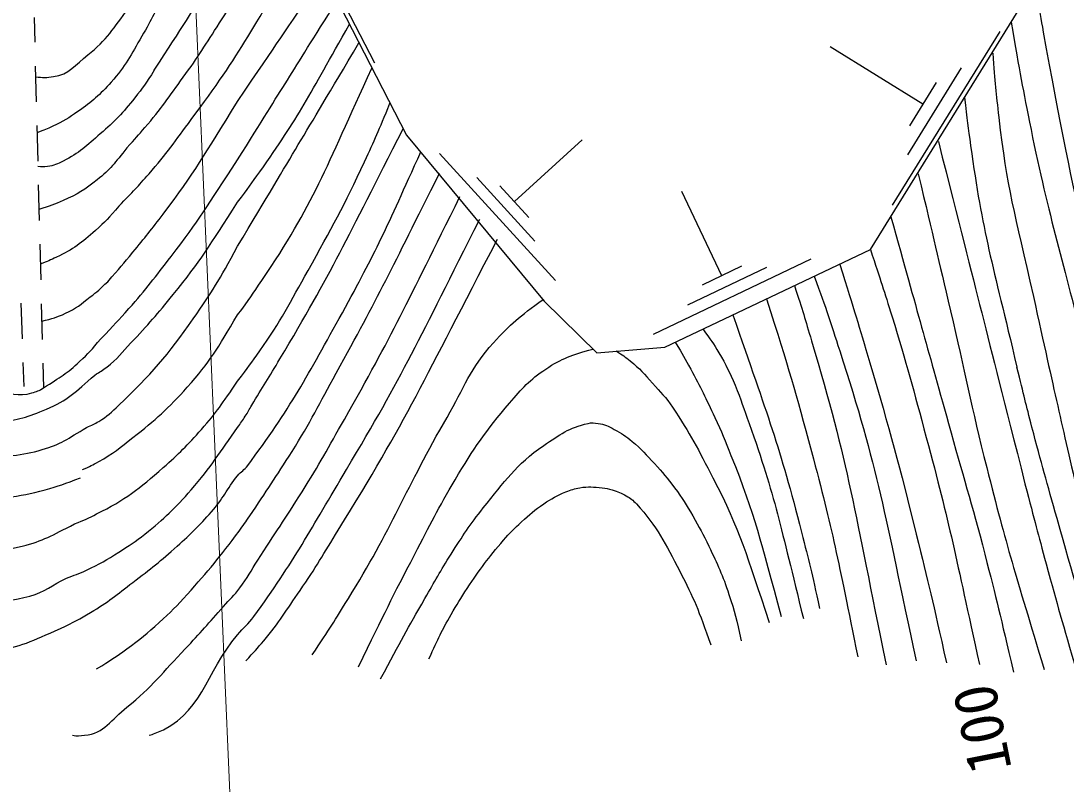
# Model space of a CAD drawing. Units: millimetres, scale not verified. Extents: x 40000 to 680000, y 20000 to 380000.
# Drawn here: x 218074 to 262020, y 243622 to 275730 of the extents above; entities that cross this region are included whole.
import ezdxf
from ezdxf.enums import TextEntityAlignment as Align

# ---------------------------------------------------------------- set-up
doc = ezdxf.new("R2010")
doc.units = ezdxf.units.MM
doc.header["$LTSCALE"] = 1000
doc.layers.add('M-BGD', color=7, linetype='Continuous', lineweight=25)
doc.layers.add('M-STR-HTXT', color=7, linetype='Continuous', lineweight=13)
doc.styles.add('ＭＳ ゴシック', font='')
doc.styles.get('ＭＳ ゴシック').set_extended_font_data('MS Gothic')

msp = doc.modelspace()

# ---------------------------------------------------------------- linework, layer by layer
at = {"layer": 'M-BGD'}
for p, q in [((232950, 273953), (229647, 280389)), ((218629, 275875), (218656, 274829)), ((259233, 275284), (254713, 267972)), ((255998, 272231), (252098, 274641)), ((218681, 273829), (218719, 272330)), ((257615, 273757), (255355, 270101)), ((256563, 273144), (255433, 271317)), ((218744, 271330), (218781, 269831)), ((238825, 268129), (241676, 270728)), ((240549, 264806), (235675, 270152)), ((239687, 266468), (237250, 269140)), ((218807, 268831), (218844, 267331)), ((239434, 267461), (238216, 268797)), ((247550, 265011), (245857, 268549)), ((218870, 266332), (218907, 264832)), ((251290, 265713), (244656, 262540)), ((249420, 265362), (246103, 263775)), ((248379, 265408), (246721, 264614)), ((218141, 262357), (218091, 263856)), ((218933, 263832), (218970, 262333)), ((218207, 260348), (218174, 261358)), ((218996, 261333), (219022, 260288))]:
    msp.add_line(p, q, dxfattribs=at)
msp.add_lwpolyline([(227682, 283779), (234282, 270921), (240080, 263946), (242290, 261766), (245147, 262008), (253798, 266112), (260488, 276933)], dxfattribs=at)
for points, knots in [([(218692, 273384), (219000, 273331), (219153, 273344), (219444, 273385), (220105, 273479), (220364, 273886), (220887, 274302), (221677, 274929), (221990, 275434), (222583, 276250), (223336, 277285), (223573, 277986), (224256, 279068), (224762, 279870), (225051, 280317), (225608, 281085), (226058, 281705), (226331, 282037), (226800, 282643), (227143, 283088), (227252, 283228), (227682, 283779)], [0, 0, 0, 0, 1, 1, 1, 2, 2, 2, 3, 3, 3, 4, 4, 4, 5, 5, 5, 6, 6, 6, 7, 7, 7, 7]), ([(223683, 273660), (224904, 275543), (225225, 276041), (226171, 277594), (227176, 279244), (227486, 279793), (228664, 281865)], [0, 0, 0, 0, 1, 1, 1, 2, 2, 2, 2]), ([(222530, 270397), (222903, 270790), (223001, 270907), (223292, 271244), (223971, 272030), (224289, 272522), (224901, 273361), (225534, 274227), (225847, 274743), (226425, 275647), (227641, 277547), (227973, 278244), (229278, 280669)], [0, 0, 0, 0, 1, 1, 1, 2, 2, 2, 3, 3, 3, 4, 4, 4, 4]), ([(222192, 267942), (222812, 268566), (222982, 268752), (223462, 269297), (224209, 270146), (224562, 270677), (225240, 271583), (227342, 274395), (227884, 275519), (230041, 279182)], [0, 0, 0, 0, 1, 1, 1, 2, 2, 2, 3, 3, 3, 3]), ([(260638, 277653), (260717, 277212), (260737, 277101), (260800, 276747), (260903, 276164), (260957, 275837), (261061, 275254), (262422, 267644), (263130, 265194), (265287, 255919)], [0, 0, 0, 0, 1, 1, 1, 2, 2, 2, 3, 3, 3, 3]), ([(224187, 277075), (223735, 276119), (223600, 275837), (223156, 275081), (222698, 274302), (222476, 273828), (221873, 273156), (221386, 272613), (221074, 272335), (220475, 271918), (220083, 271646), (219854, 271501), (219421, 271300), (219164, 271181), (219069, 271139), (218751, 271025)], [0, 0, 0, 0, 1, 1, 1, 2, 2, 2, 3, 3, 3, 4, 4, 4, 5, 5, 5, 5]), ([(227187, 268111), (227646, 268701), (227761, 268881), (228118, 269381), (229766, 271689), (230182, 272593), (231888, 275586)], [0, 0, 0, 0, 1, 1, 1, 2, 2, 2, 2]), ([(259713, 275679), (260073, 273507), (260194, 272920), (260546, 271159), (261280, 267480), (261955, 265478), (262809, 261825), (263825, 257479), (264119, 256083), (265287, 250670)], [0, 0, 0, 0, 1, 1, 1, 2, 2, 2, 3, 3, 3, 3]), ([(258937, 274377), (259017, 273092), (259070, 272723), (259191, 271667), (259531, 268692), (259846, 267678), (260643, 264140)], [0, 0, 0, 0, 1, 1, 1, 2, 2, 2, 2]), ([(223683, 273660), (223325, 273098), (223204, 272930), (222858, 272491), (222353, 271850), (222033, 271512), (221414, 270979), (220842, 270485), (220534, 270166), (219856, 269833), (219610, 269712), (219465, 269630), (219192, 269604), (219034, 269588), (218964, 269586), (218787, 269607)], [0, 0, 0, 0, 1, 1, 1, 2, 2, 2, 3, 3, 3, 4, 4, 4, 5, 5, 5, 5]), ([(227187, 263370), (227691, 264022), (227816, 264240), (228203, 264809), (230413, 268059), (230853, 269475), (232834, 273741)], [0, 0, 0, 0, 1, 1, 1, 2, 2, 2, 2]), ([(257752, 272514), (257847, 271545), (257897, 271274), (258006, 270482), (258511, 266800), (258912, 265569), (259953, 261169)], [0, 0, 0, 0, 1, 1, 1, 2, 2, 2, 2]), ([(221724, 264757), (222242, 265346), (222378, 265505), (222784, 265995), (223295, 266611), (223570, 266966), (224054, 267603), (225398, 269370), (225761, 270054), (227187, 272345)], [0, 0, 0, 0, 1, 1, 1, 2, 2, 2, 3, 3, 3, 3]), ([(227187, 260576), (227646, 261164), (227765, 261342), (228118, 261846), (229004, 263109), (229396, 263887), (230150, 265233), (231134, 266988), (231682, 267976), (232521, 269805), (232958, 270757), (233107, 271079), (233593, 272264)], [0, 0, 0, 0, 1, 1, 1, 2, 2, 2, 3, 3, 3, 4, 4, 4, 4]), ([(209492, 254141), (209896, 253688), (210028, 253540), (210423, 253210), (210824, 252874), (211076, 252719), (211524, 252448), (211815, 252272), (211971, 252154), (212286, 252025), (213273, 251619), (213850, 251383), (214910, 251263), (216287, 251106), (217104, 251195), (218447, 251534), (219096, 251698), (219377, 252010), (219990, 252279), (220316, 252422), (220518, 252459), (220837, 252617), (221381, 252887), (221682, 253050), (222192, 253379), (222631, 253663), (222887, 253811), (223292, 254141), (224109, 254806), (224551, 255208), (225240, 256004), (226075, 256969), (226445, 257590), (227187, 258629), (227316, 258809), (227391, 258909), (227510, 259097), (227623, 259273), (227672, 259380), (227780, 259560), (228237, 260324), (228508, 260743), (228965, 261507), (231166, 265188), (231746, 266507), (234145, 271188)], [0, 0, 0, 0, 1, 1, 1, 2, 2, 2, 3, 3, 3, 4, 4, 4, 5, 5, 5, 6, 6, 6, 7, 7, 7, 8, 8, 8, 9, 9, 9, 10, 10, 10, 11, 11, 11, 12, 12, 12, 13, 13, 13, 14, 14, 14, 15, 15, 15, 15]), ([(222530, 270397), (222022, 269742), (221840, 269493), (221277, 269042), (220769, 268636), (220451, 268435), (219856, 268172), (219467, 267999), (219312, 267940), (218833, 267800)], [0, 0, 0, 0, 1, 1, 1, 2, 2, 2, 3, 3, 3, 3]), ([(219736, 250162), (220344, 250454), (220523, 250553), (221006, 250839), (221740, 251275), (222105, 251592), (222784, 252109), (223532, 252679), (223950, 253002), (224647, 253633), (225236, 254167), (225557, 254480), (226086, 255073), (226575, 255620), (226724, 256027), (227187, 256597), (227334, 256778), (227470, 256833), (227610, 257020), (229380, 259387), (230164, 260866), (231590, 263455), (233010, 266033), (233435, 266979), (234892, 270228)], [0, 0, 0, 0, 1, 1, 1, 2, 2, 2, 3, 3, 3, 4, 4, 4, 5, 5, 5, 6, 6, 6, 7, 7, 7, 8, 8, 8, 8]), ([(221430, 262354), (222008, 262946), (222164, 263117), (222615, 263624), (223350, 264449), (223719, 264949), (224393, 265825), (225567, 267352), (225905, 267923), (227187, 269889)], [0, 0, 0, 0, 1, 1, 1, 2, 2, 2, 3, 3, 3, 3]), ([(221260, 248469), (221873, 248851), (222049, 248964), (222530, 249315), (223081, 249717), (223384, 249954), (223885, 250416), (224366, 250860), (224638, 251110), (225070, 251601), (225957, 252609), (226455, 253177), (227247, 254261), (227427, 254508), (227524, 254650), (227695, 254903), (228401, 255954), (228797, 256542), (229473, 257613), (230264, 258865), (230619, 259619), (231336, 260915), (233125, 264150), (233634, 265248), (235678, 269325)], [0, 0, 0, 0, 1, 1, 1, 2, 2, 2, 3, 3, 3, 4, 4, 4, 5, 5, 5, 6, 6, 6, 7, 7, 7, 8, 8, 8, 8]), ([(255804, 269297), (256468, 266495), (256634, 265789), (257159, 263539), (257760, 260961), (258036, 259502), (258683, 256935), (259525, 253593), (259874, 252502), (261100, 248449)], [0, 0, 0, 0, 1, 1, 1, 2, 2, 2, 3, 3, 3, 3]), ([(220244, 245675), (220451, 245637), (220555, 245656), (220752, 245675), (221583, 245752), (221877, 246341), (222530, 246860), (223593, 247703), (224049, 248334), (224986, 249315), (225632, 249993), (225972, 250394), (226594, 251093), (226865, 251398), (227035, 251553), (227281, 251878), (227607, 252309), (227740, 252586), (228034, 253041), (228761, 254165), (229183, 254786), (229896, 255919), (230630, 257086), (230992, 257770), (231674, 258967), (233717, 262551), (234275, 263807), (236536, 268344)], [0, 0, 0, 0, 1, 1, 1, 2, 2, 2, 3, 3, 3, 4, 4, 4, 5, 5, 5, 6, 6, 6, 7, 7, 7, 8, 8, 8, 9, 9, 9, 9]), ([(221176, 260830), (221418, 260971), (221492, 261027), (221684, 261169), (222135, 261502), (222311, 261779), (222700, 262185), (223429, 262946), (223811, 263400), (224478, 264217), (225650, 265652), (225977, 266233), (227187, 268111)], [0, 0, 0, 0, 1, 1, 1, 2, 2, 2, 3, 3, 3, 4, 4, 4, 4]), ([(222192, 267942), (221774, 267441), (221622, 267283), (221208, 266911), (220631, 266393), (220271, 266121), (219570, 265788), (219310, 265665), (219210, 265613), (218891, 265501)], [0, 0, 0, 0, 1, 1, 1, 2, 2, 2, 3, 3, 3, 3]), ([(223462, 245675), (223572, 245692), (223618, 245722), (223716, 245759), (225692, 246507), (225822, 248295), (227187, 249908), (227444, 250212), (227629, 250349), (227864, 250670), (229551, 252972), (230296, 254401), (231759, 256851), (234151, 260855), (234814, 262308), (237368, 267392)], [0, 0, 0, 0, 1, 1, 1, 2, 2, 2, 3, 3, 3, 4, 4, 4, 5, 5, 5, 5]), ([(254650, 267491), (255822, 263293), (256126, 262208), (257074, 258798), (257672, 256649), (258044, 255455), (258602, 253296), (259101, 251365), (259250, 250734), (259805, 248335)], [0, 0, 0, 0, 1, 1, 1, 2, 2, 2, 3, 3, 3, 3]), ([(227526, 248807), (227899, 249194), (227999, 249315), (228288, 249654), (228949, 250429), (229229, 250935), (229812, 251771), (230483, 252734), (230801, 253313), (231420, 254311), (234291, 258939), (235034, 260636), (238109, 266546)], [0, 0, 0, 0, 1, 1, 1, 2, 2, 2, 3, 3, 3, 4, 4, 4, 4]), ([(220837, 258629), (221077, 258729), (221153, 258772), (221345, 258883), (221712, 259095), (221885, 259268), (222192, 259560), (223551, 260853), (224248, 261664), (225324, 263201), (226125, 264344), (226397, 264792), (227187, 266249)], [0, 0, 0, 0, 1, 1, 1, 2, 2, 2, 3, 3, 3, 4, 4, 4, 4]), ([(253791, 266110), (254241, 264772), (254357, 264399), (254704, 263285), (255316, 261316), (255608, 260197), (256143, 258205), (257137, 254506), (257370, 253259), (258373, 248655)], [0, 0, 0, 0, 1, 1, 1, 2, 2, 2, 3, 3, 3, 3]), ([(252502, 265487), (253136, 263491), (253293, 262963), (253772, 261338), (254596, 258545), (255018, 256968), (255720, 254141), (256243, 252032), (256406, 251343), (256990, 248723)], [0, 0, 0, 0, 1, 1, 1, 2, 2, 2, 3, 3, 3, 3]), ([(218951, 263094), (219412, 263207), (219575, 263255), (219948, 263428), (220390, 263633), (220606, 263815), (220990, 264115), (221290, 264350), (221394, 264442), (221724, 264757)], [0, 0, 0, 0, 1, 1, 1, 2, 2, 2, 3, 3, 3, 3]), ([(250599, 264594), (250953, 263538), (251040, 263194), (251317, 262269), (252884, 257036), (253114, 255164), (254450, 248638)], [0, 0, 0, 0, 1, 1, 1, 2, 2, 2, 2]), ([(251430, 264989), (251971, 263537), (252097, 263088), (252502, 261846), (254129, 256859), (254368, 255033), (255720, 248807)], [0, 0, 0, 0, 1, 1, 1, 2, 2, 2, 2]), ([(209492, 264386), (209867, 263774), (209987, 263598), (210338, 263116), (210850, 262414), (211165, 262037), (211778, 261423), (212208, 260991), (212473, 260770), (212963, 260407), (213310, 260150), (213512, 260014), (213894, 259814), (214445, 259526), (214753, 259357), (215334, 259137), (215529, 259062), (215636, 259005), (215842, 258967), (216331, 258877), (216615, 258858), (217112, 258883), (217929, 258923), (218391, 259069), (219144, 259391), (220038, 259773), (220366, 260101), (221176, 260830)], [0, 0, 0, 0, 1, 1, 1, 2, 2, 2, 3, 3, 3, 4, 4, 4, 5, 5, 5, 6, 6, 6, 7, 7, 7, 8, 8, 8, 9, 9, 9, 9]), ([(260643, 264140), (261569, 259961), (261803, 258898), (262580, 255546), (263281, 252517), (263509, 251560), (264413, 247800)], [0, 0, 0, 0, 1, 1, 1, 2, 2, 2, 2]), ([(230320, 249061), (231072, 250174), (231262, 250498), (231844, 251432), (233635, 254309), (234299, 256116), (235992, 259052), (236712, 260300), (236970, 261119), (237940, 262185), (238668, 262986), (239024, 263285), (240029, 264007)], [0, 0, 0, 0, 1, 1, 1, 2, 2, 2, 3, 3, 3, 4, 4, 4, 4]), ([(249426, 264038), (250375, 261048), (250637, 260161), (251317, 257613), (252209, 254272), (252420, 253121), (253264, 248977)], [0, 0, 0, 0, 1, 1, 1, 2, 2, 2, 2]), ([(220668, 256851), (220990, 256993), (221085, 257047), (221345, 257189), (221949, 257520), (222242, 257781), (222784, 258205), (223743, 258955), (224258, 259416), (225070, 260322), (226038, 261401), (226319, 261915), (227187, 263370)], [0, 0, 0, 0, 1, 1, 1, 2, 2, 2, 3, 3, 3, 4, 4, 4, 4]), ([(248015, 263369), (249488, 259044), (249977, 257856), (250894, 254226), (251210, 252974), (251328, 252550), (251656, 251009)], [0, 0, 0, 0, 1, 1, 1, 2, 2, 2, 2]), ([(246751, 262769), (247083, 262312), (247180, 262169), (247422, 261761), (247725, 261253), (247875, 260954), (248100, 260407), (248354, 259787), (248468, 259429), (248692, 258798), (249808, 255661), (249994, 254516), (250978, 250585)], [0, 0, 0, 0, 1, 1, 1, 2, 2, 2, 3, 3, 3, 4, 4, 4, 4]), ([(219022, 260288), (219752, 260756), (220007, 260896), (220544, 261400), (220915, 261748), (221050, 261891), (221430, 262354)], [0, 0, 0, 0, 1, 1, 1, 2, 2, 2, 2]), ([(232267, 248553), (233388, 250853), (233674, 251462), (234638, 253295), (235285, 254526), (235616, 255234), (236331, 256427), (237123, 257750), (237610, 258477), (238617, 259645), (239152, 260265), (239458, 260633), (240141, 261084), (240842, 261547), (241214, 261655), (242120, 261925)], [0, 0, 0, 0, 1, 1, 1, 2, 2, 2, 3, 3, 3, 4, 4, 4, 5, 5, 5, 5]), ([(245590, 262218), (245900, 261697), (245989, 261537), (246237, 261084), (246663, 260306), (246872, 259853), (247253, 259052), (247546, 258436), (247675, 258076), (247930, 257443), (248967, 254872), (249144, 253905), (250047, 250670)], [0, 0, 0, 0, 1, 1, 1, 2, 2, 2, 3, 3, 3, 4, 4, 4, 4]), ([(209492, 261846), (210348, 260898), (210575, 260606), (211354, 259899), (211615, 259663), (211746, 259511), (212032, 259306), (212576, 258916), (212883, 258696), (213471, 258375), (213887, 258148), (214132, 258042), (214572, 257867), (214863, 257751), (215029, 257687), (215334, 257613), (215724, 257517), (215949, 257479), (216350, 257443), (216877, 257397), (217179, 257380), (217704, 257443), (218207, 257504), (218489, 257555), (218974, 257697), (219755, 257926), (220037, 258140), (220837, 258629)], [0, 0, 0, 0, 1, 1, 1, 2, 2, 2, 3, 3, 3, 4, 4, 4, 5, 5, 5, 6, 6, 6, 7, 7, 7, 8, 8, 8, 9, 9, 9, 9]), ([(243104, 261846), (243389, 261665), (243474, 261599), (243697, 261423), (244100, 261103), (244288, 260877), (244628, 260491), (244970, 260104), (245187, 259904), (245475, 259475), (246219, 258369), (246556, 257696), (247168, 256512), (248341, 254242), (248570, 253305), (249539, 250416)], [0, 0, 0, 0, 1, 1, 1, 2, 2, 2, 3, 3, 3, 4, 4, 4, 5, 5, 5, 5]), ([(263565, 248213), (262614, 251396), (262361, 252212), (261640, 254790), (261220, 256291), (260976, 257130), (260586, 258640), (260331, 259626), (260251, 259942), (259953, 261169)], [0, 0, 0, 0, 1, 1, 1, 2, 2, 2, 3, 3, 3, 3]), ([(215164, 260830), (215968, 260477), (216256, 260332), (217003, 260197), (217595, 260090), (217965, 259901), (218538, 260082), (218734, 260144), (218831, 260171), (219022, 260288)], [0, 0, 0, 0, 1, 1, 1, 2, 2, 2, 3, 3, 3, 3]), ([(220329, 254565), (220769, 254735), (220902, 254810), (221260, 254988), (222452, 255579), (223056, 256056), (224054, 256935), (224721, 257523), (225076, 257877), (225663, 258544), (226318, 259289), (226519, 259596), (227187, 260576)], [0, 0, 0, 0, 1, 1, 1, 2, 2, 2, 3, 3, 3, 4, 4, 4, 4]), ([(209492, 259221), (209750, 258854), (209842, 258748), (210084, 258459), (210641, 257796), (211002, 257457), (211693, 256935), (211979, 256720), (212137, 256592), (212455, 256427), (212930, 256182), (213212, 256070), (213725, 255919), (214565, 255673), (215051, 255509), (215926, 255496), (216525, 255487), (216859, 255568), (217450, 255665), (218095, 255771), (218459, 255829), (219088, 256003), (219683, 256167), (219892, 256245), (220583, 256512)], [0, 0, 0, 0, 1, 1, 1, 2, 2, 2, 3, 3, 3, 4, 4, 4, 5, 5, 5, 6, 6, 6, 7, 7, 7, 8, 8, 8, 8]), ([(233198, 248045), (234081, 249689), (234305, 250125), (235061, 251432), (235484, 252164), (235706, 252583), (236162, 253295), (236661, 254075), (236935, 254521), (237516, 255242), (238412, 256352), (238884, 257054), (240056, 257867), (240725, 258330), (241127, 258612), (241919, 258798), (242080, 258836), (242179, 258821), (242342, 258798), (242622, 258758), (242772, 258680), (243020, 258544), (243333, 258372), (243507, 258265), (243782, 258036), (244177, 257707), (244368, 257487), (244713, 257105), (245059, 256721), (245254, 256505), (245560, 256089), (245885, 255645), (246046, 255380), (246322, 254903), (246603, 254417), (246758, 254141), (246999, 253633), (247368, 252857), (247576, 252418), (247846, 251601), (248093, 250855), (248157, 250573), (248354, 249654)], [0, 0, 0, 0, 1, 1, 1, 2, 2, 2, 3, 3, 3, 4, 4, 4, 5, 5, 5, 6, 6, 6, 7, 7, 7, 8, 8, 8, 9, 9, 9, 10, 10, 10, 11, 11, 11, 12, 12, 12, 13, 13, 13, 14, 14, 14, 14]), ([(209492, 256935), (210401, 255826), (210677, 255360), (211693, 254649), (212107, 254360), (212350, 254213), (212794, 253972), (213236, 253732), (213493, 253596), (213979, 253464), (214399, 253350), (214645, 253313), (215080, 253295), (215708, 253268), (216064, 253299), (216688, 253379), (217255, 253453), (217574, 253493), (218128, 253633), (219033, 253863), (219359, 254070), (220329, 254565)], [0, 0, 0, 0, 1, 1, 1, 2, 2, 2, 3, 3, 3, 4, 4, 4, 5, 5, 5, 6, 6, 6, 7, 7, 7, 7]), ([(260292, 256258), (260714, 254622), (260825, 254202), (261182, 252888), (261671, 251083), (261842, 250511), (262488, 248282)], [0, 0, 0, 0, 1, 1, 1, 2, 2, 2, 2]), ([(235230, 248892), (235647, 249788), (235756, 250050), (236162, 250755), (236414, 251192), (236561, 251434), (236839, 251855), (237385, 252684), (237724, 253128), (238363, 253887), (238634, 254209), (238816, 254363), (239125, 254649), (239470, 254969), (239664, 255153), (240056, 255411), (240402, 255639), (240606, 255759), (240988, 255919), (241210, 256012), (241344, 256044), (241580, 256089), (241938, 256156), (242149, 256116), (242512, 256089), (242680, 256076), (242773, 256050), (242935, 256004), (243177, 255935), (243305, 255867), (243528, 255750), (243715, 255651), (243808, 255567), (243951, 255411), (244840, 254444), (245159, 253745), (245773, 252583), (246387, 251421), (246557, 250949), (247084, 249485)], [0, 0, 0, 0, 1, 1, 1, 2, 2, 2, 3, 3, 3, 4, 4, 4, 5, 5, 5, 6, 6, 6, 7, 7, 7, 8, 8, 8, 9, 9, 9, 10, 10, 10, 11, 11, 11, 12, 12, 12, 13, 13, 13, 13]), ([(209492, 252025), (209828, 251653), (209940, 251544), (210254, 251263), (210712, 250852), (211002, 250657), (211524, 250331), (211938, 250073), (212183, 249948), (212624, 249739), (213041, 249541), (213283, 249445), (213725, 249315), (214018, 249230), (214183, 249175), (214487, 249146), (214981, 249099), (215262, 249122), (215757, 249146), (216221, 249168), (216482, 249171), (216942, 249231), (218083, 249379), (218510, 249642), (219736, 250162)], [0, 0, 0, 0, 1, 1, 1, 2, 2, 2, 3, 3, 3, 4, 4, 4, 5, 5, 5, 6, 6, 6, 7, 7, 7, 8, 8, 8, 8])]:
    msp.add_open_spline(points, degree=3, knots=knots, dxfattribs=at)
for points in [[(227187, 272345), (228998, 275016), (228998, 275016), (230809, 277687)], [(227187, 269889), (229278, 273242), (229278, 273242), (231370, 276595)], [(227187, 266249), (229739, 270525), (229739, 270525), (232290, 274801)], [(256651, 270651), (258471, 263455), (258471, 263455), (260292, 256258)]]:
    msp.add_open_spline(points, degree=3, dxfattribs=at)
at = {"layer": 'M-STR-HTXT'}
msp.add_lwpolyline([(224965, 286983), (226967, 240654), (257167, 240654)], dxfattribs=at)

# ---------------------------------------------------------------- texts
at = {"layer": 'M-BGD', "style": 'ＭＳ ゴシック'}
msp.add_text('100', height=1833, rotation=101.31, dxfattribs=at).set_placement((260276, 244392), align=Align.BOTTOM_LEFT)

doc.saveas('drawing.dxf')
